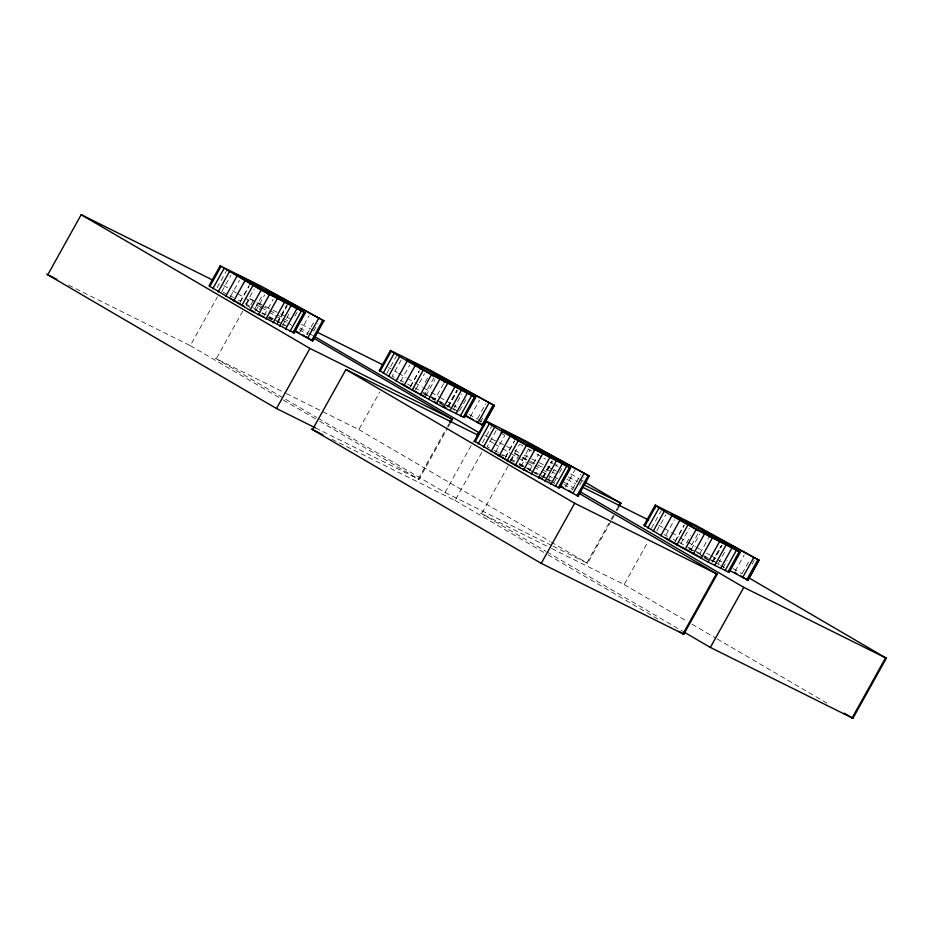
<?xml version="1.0" encoding="UTF-8"?>
<svg xmlns="http://www.w3.org/2000/svg" width="933" height="933" viewBox="0 0 933 933"><rect width="100%" height="100%" fill="white"/><g stroke="black" fill="none" stroke-linecap="round" stroke-linejoin="round"><path stroke-width="0.7" stroke-dasharray="4.67 3.5" d="M217.097 287.702L227.547 268.926M68.482 285.09L190.297 345.642L217.471 296.822M221.797 291.597L230.859 275.328M230.369 296.706L239.419 280.425M240.096 301.872L249.146 285.603M240.038 302.374L249.099 286.093M245.88 304.041L254.243 289.02M242.755 311.167L216.281 358.739L284.962 392.875M246.242 304.904L249.729 298.642L263.981 305.732M250.767 304.998L252.866 301.242M260.435 312.707L254.557 309.383L262.919 294.362M255.654 311.086L264.715 294.805M259.456 309.639L261.543 305.884M264.144 315.494L273.194 299.225M277.533 321.955L286.594 305.674M277.486 322.27L287.935 303.493M277.346 323.658L287.096 306.129M282.559 325.454L289.522 312.94M294.875 316.17L296.962 312.415M300.111 331.833L309.173 315.564M307.167 334.096L314.829 320.322M313.628 331.168L317.815 323.658M386.729 373.573L397.178 354.785M286.256 393.528L358.832 429.6L379.731 392.047M401.178 359.94L392.117 376.209L398.216 379.288M400.689 381.317L409.75 365.036M410.415 386.484L418.777 371.462M410.368 386.985L419.43 370.704M415.512 389.901L424.562 373.632M425.273 382.098L428.76 375.836M433.938 377.713L424.877 393.994L435.921 399.849M425.984 395.697L435.035 379.416M443.525 383.836L434.463 400.105L430.988 398.088M447.863 406.566L456.913 390.286M447.817 406.881L456.867 390.612M448.365 407.01L457.427 390.74M453.578 408.817L461.94 393.796M418.276 479.002L446.849 427.687M447.537 426.428L448.936 423.932M315.517 427.92L419.045 479.387L447.607 428.06M448.306 426.813L451.094 421.809M459.631 410.788L465.894 399.522M470.43 416.445L479.492 400.175M477.486 418.707L485.848 403.686M480.472 422.043L483.259 417.039M318.083 418.252L445.029 492.472L473.591 441.146M482.431 442.883L492.181 425.355M331.938 439.28L455.047 500.485L482.221 451.665M496.181 430.51L487.131 446.779L492.006 449.239M495.691 451.887L504.753 435.606M505.418 457.053L514.48 440.784M505.371 457.555L514.433 441.274M510.514 460.47L519.576 444.201M508.088 466.127L481.603 513.698L550.295 547.846M510.876 461.124L515.051 453.613L521.535 456.832M516.8 458.919L518.888 455.164M523.413 466.558L519.891 464.564L528.241 449.543M520.987 466.267L530.037 449.986M529.466 470.675L538.528 454.406M542.866 477.125L551.928 460.855M542.819 477.451L551.881 461.182M543.368 477.579L552.429 461.31M547.881 480.635L556.943 464.366M553.934 482.618L556.721 477.603M559.508 472.599L562.996 466.337M565.445 487.014L575.194 469.486M572.5 489.277L580.862 474.256M579.661 485.102L583.836 477.591M586.81 562.961L610.509 520.404M611.197 519.145L613.284 515.389M616.072 510.386L617.471 507.879M552.989 546.143L587.58 563.345L611.267 520.777M611.966 519.529L614.054 515.774M616.841 510.771L619.629 505.756M651.444 528.288L661.194 510.771M551.59 548.487L624.154 584.571L647.852 542.003M656.832 530.935L665.894 514.666M666.104 534.784L674.466 519.763M675.13 541.21L684.192 524.929M675.084 541.7L684.146 525.431M680.927 543.379L689.277 528.358M686.513 543.076L690.688 535.565M693.126 550.715L689.592 548.709L698.654 532.44M691.388 549.164L699.75 534.143M699.878 553.584L708.24 538.563M711.879 562.541L720.941 546.26M712.532 561.608L721.582 545.327M713.08 561.736L722.142 545.467M718.293 563.544L725.956 549.77M722.947 568.022L727.134 560.511M735.146 571.171L744.207 554.89M742.202 573.433L749.875 559.66M752.161 564.243L754.249 560.488M265.275 306.374L271.76 309.593M273.054 310.246L286.011 316.684M287.306 317.325L291.189 319.261M301.557 324.416L314.526 330.853M388.385 367.579L390.985 368.873M484.973 435.618L490.175 438.207M491.481 438.86L497.989 442.09M499.283 442.732L513.593 449.846M514.899 450.499L518.795 452.435M523.996 455.024L530.504 458.255M531.798 458.896L546.108 466.01M547.414 466.663L552.616 469.252M553.922 469.894L556.523 471.188M568.22 477.008L577.329 481.533M522.83 457.473L529.303 460.704M530.597 461.345L544.86 468.424M546.155 469.077L551.333 471.655M552.628 472.296L555.228 473.579M566.891 479.387L575.964 483.889M445.029 492.472L551.695 545.502M223.01 292.216L226.672 294.058M500.158 454.406L503.319 455.992M400.467 380.442L403.837 382.168M230.148 295.831L233.518 297.557M664.063 534.586L667.433 536.312M494.35 450.429L498.852 452.738M407.429 384.034L411.126 385.959M238.335 300.064L240.807 301.347M673.381 539.402L675.842 540.685M502.444 454.604L507.365 457.17M414.66 387.825L420.398 390.857M245.484 303.82L250.079 306.246M679.376 542.539L685.114 545.583M510.817 459.001L515.401 461.427M254.557 309.383L264.377 314.596M689.592 548.709L700.636 554.575M519.891 464.564L523.565 466.512M524.789 467.165L530.924 470.419M422.882 392.187L429.087 395.51M252.551 307.575L258.756 310.899M687.598 546.913L693.802 550.225M519.133 463.421L524.089 466.08M431.419 396.77L436.084 399.289M262.255 312.788L268.086 315.937M696.135 551.485L700.8 554.015M527.588 467.969L531.087 469.859M437.157 400.525L443.303 403.861M269.287 317.243L272.984 319.249M701.873 555.24L708.03 558.575M532.16 471.095L538.318 474.43M439.63 401.213L445.682 404.525M446.895 405.19L452.948 408.502M454.161 409.167L459.013 411.815M269.299 316.602L275.363 319.914M276.576 320.579L287.481 326.538M704.345 555.928L710.398 559.252M711.611 559.905L717.675 563.217M535.845 472.448L540.685 475.095M541.898 475.76L546.75 478.407M547.963 479.072L552.803 481.72M445.776 405.19L449.589 407.289M450.872 407.989L455.969 410.788M275.445 320.579L284.367 325.477M710.491 559.917L714.316 562.016M715.588 562.716L719.413 564.815M720.684 565.515L724.509 567.614M540.778 475.76L544.604 477.859M545.875 478.559L554.797 483.457M246.265 305.324L249.974 307.4M510.363 459.817L514.071 461.893M426.054 394.659L430.766 397.318M431.932 397.983L437.822 401.318M700.182 554.703L702.537 556.033M528.125 469.217L532.825 471.888M422.777 393.399L427.489 396.082M688.671 548.791L692.204 550.797M518.958 464.634L522.492 466.652M440.119 402.636L445.881 405.948M704.835 557.363L710.596 560.675M268.646 317.36L272.098 319.354M533.979 472.541L537.431 474.535M658.861 525.209L662.628 527.413M663.888 528.148L670.174 531.833M671.433 532.568L678.967 536.976M680.227 537.711L686.513 541.385M687.773 542.12L695.307 546.528M696.566 547.263L701.593 550.202M706.619 553.141L710.386 555.345M711.646 556.08L721.699 561.958M733.011 568.57L741.817 573.713M394.787 370.984L397.306 372.454M398.566 373.188L406.1 377.597M407.359 378.331L413.646 382.005M414.905 382.74L422.439 387.148M423.699 387.883L429.985 391.557M431.244 392.292L438.778 396.7M440.038 397.435L445.064 400.374M446.324 401.108L451.35 404.047M452.61 404.782L457.636 407.721M468.949 414.334L476.483 418.754M477.743 419.488L481.51 421.693M500.368 432.714L505.394 435.653M520.474 444.47L522.993 445.939M528.02 448.878L531.787 451.082M536.813 454.021L545.618 459.164M550.645 462.103L553.152 463.573M554.412 464.307L558.179 466.512M570.751 473.859L578.297 478.267M579.545 479.002L583.323 481.206M515.051 453.613L533.909 464.634M535.157 465.369L541.443 469.042M542.703 469.777L546.47 471.981M554.015 476.39L557.782 478.594M564.068 482.268L574.122 488.146M249.729 298.642L261.042 305.254M262.29 305.989L268.576 309.663M269.835 310.397L276.121 314.083M277.381 314.818L282.407 317.756M283.655 318.491L288.682 321.43M299.994 328.043L307.54 332.451M308.8 333.186L312.567 335.39M223.745 285.556L227.512 287.761M232.539 290.699L236.306 292.904M237.565 293.638L243.851 297.312M245.111 298.047L251.397 301.721M256.423 304.659L260.19 306.875M261.45 307.61L267.736 311.284M268.984 312.019L274.01 314.957M275.27 315.692L286.583 322.305M287.842 323.04L291.609 325.244M299.155 329.652L307.948 334.795M489.755 441.134L493.522 443.338M494.782 444.073L501.056 447.747M502.316 448.481L509.861 452.89M511.121 453.625L517.395 457.298M518.655 458.033L526.2 462.441M527.46 463.176L532.486 466.127M533.734 466.862L540.02 470.535M541.28 471.27L552.593 477.883M563.905 484.495L572.699 489.638M624.154 584.571L687.003 621.308M692.029 624.247L715.914 638.207M717.162 638.942L829.029 704.345M358.832 429.6L549.875 541.303M551.135 542.038L587.58 563.345M215.185 358.097L316.823 417.517M480.507 513.057L545.712 551.181M546.96 551.916L682.699 631.279M190.297 345.642L282.046 399.289M283.305 400.024L318.491 420.596M319.751 421.331L419.045 479.387M455.047 500.485L546.796 554.132M548.056 554.867L659.911 620.27M704.03 557.701L707.669 559.858M439.315 402.986L442.953 405.144M267.783 317.652L272.623 320.532M548.954 481.288L552.173 483.224"/><path stroke-width="1.4" d="M213.377 280.401L81.194 214.695L47.746 274.78L56.82 279.294M220.153 265.812L209.004 285.836L249.939 310.199L294.128 332.988L305.278 312.963L265.707 289.347L324.008 320.894L261.228 286.221L220.153 265.812L261.088 290.163L305.278 312.963M209.785 286.641L220.934 266.605M212.829 288.659L223.978 268.634M218.147 291.912L229.296 271.888M225.728 296.402L236.877 276.366M233.67 301.009L244.819 280.973M244.574 281.696L245.974 279.189L288.495 303.622L260.843 289.417L236.317 274.745L245.974 279.189M249.846 284.343L251.245 281.848M241.752 305.604L252.89 285.58M249.939 310.199L261.088 290.163M268.098 294.618L269.497 292.111M258.266 314.783L269.415 294.746M265.998 318.969L277.148 298.945M273.124 322.76L284.273 302.735M279.632 326.142L290.781 306.117M285.533 329.127L296.682 309.091M290.046 331.32L301.196 311.295M292.904 332.614L304.053 312.578M295.784 328.696L293.697 332.451L294.128 332.988M297.184 326.2L298.572 323.693M299.971 321.185L304.146 313.675M294.56 331.075L307.598 338.212L318.748 318.188M307.598 338.212L311.704 340.393L322.853 320.369M311.704 340.393L312.858 340.918L323.938 320.73M46.65 274.139L276.495 408.526L309.931 348.429L452.493 419.302L451.094 421.809M478.128 435.245L345.945 369.538L312.497 429.623L322.865 434.778M494.327 405.505L436.026 373.958L475.597 397.563L464.447 417.599L443.443 407.371L404.001 385.621L379.334 370.448L390.472 350.423L431.547 370.833L494.327 405.505L483.177 425.53L464.891 415.686M380.104 371.252L391.254 351.216L390.472 350.423M383.148 373.27L394.297 353.245L391.254 351.216M388.466 376.524L399.616 356.499L394.297 353.245M396.047 381.014L407.196 360.978L399.616 356.499M404.001 385.621L415.15 365.584L407.196 360.978M420.165 368.955L421.564 366.459L458.814 388.233L431.163 374.028L406.648 359.357L421.564 366.459M412.071 390.216L423.22 370.191L415.15 365.584M420.27 394.811L431.419 374.774L475.597 397.563M432.527 375.871L433.915 373.363M428.585 399.394L439.735 379.358M444.225 382.577L445.612 380.081M436.329 403.581L447.467 383.556M443.443 407.371L454.593 387.347M449.963 410.753L461.112 390.729M449.636 422.672L451.724 418.917M455.852 413.739L467.001 393.703M460.366 415.931L471.515 395.907M463.234 417.226L474.384 397.19M468.902 408.304L470.29 405.797M471.69 403.289L475.165 397.038M477.929 422.824L489.079 402.788M482.034 425.005L493.184 404.98M477.078 434.895L478.477 432.387L313.826 336.125M474.337 441.017L485.487 420.993L486.478 421.226L526.55 441.402L589.341 476.075L531.029 444.528L570.599 468.133L559.45 488.169L515.273 465.38L474.337 441.017L475.34 441.251M485.906 420.363L494.268 405.342M475.107 441.822L486.478 421.226M478.163 443.84L489.3 423.815L485.487 420.993M483.469 447.094L494.618 427.069L489.3 423.815M491.061 451.584L502.211 431.547L494.618 427.069M499.003 456.19L510.153 436.154L502.211 431.547M515.179 439.525L516.567 437.029L553.829 458.803L526.165 444.598L501.651 429.926L516.567 437.029M507.074 460.785L518.223 440.761L510.153 436.154M515.273 465.38L526.422 445.344L570.599 468.133M527.53 446.441L528.929 443.933M533.431 449.788L534.819 447.292M523.6 469.964L534.737 449.928M531.332 474.151L542.481 454.126M538.458 477.941L549.607 457.905M544.965 481.323L556.115 461.299M550.867 484.309L562.016 464.272M555.368 486.501L566.518 466.477M558.237 487.784L569.387 467.76M561.118 483.877L570.18 467.608M559.893 486.256L572.932 493.394L584.081 473.358M572.932 493.394L577.037 495.575L588.187 475.55M577.037 495.575L578.192 496.099L589.271 475.9M541.245 563.369L574.681 503.272L717.244 574.145L683.796 634.23L541.245 563.369L311.4 428.982M618.171 506.631L620.258 502.875M619.629 505.756L621.028 503.26L585.831 482.676M759.042 560.22L700.741 528.684L740.312 552.289L729.163 572.326L708.17 562.098L668.716 540.335L644.05 525.174L655.199 505.15L696.263 525.547L759.042 560.22L747.904 580.256L729.606 570.413M654.103 509.138L656.191 505.383M644.82 525.967L655.969 505.943L655.199 505.15M647.864 527.996L659.013 507.972L655.969 505.943M653.182 531.25L664.331 511.226L659.013 507.972M660.774 535.729L671.912 515.704L664.331 511.226M668.716 540.335L679.865 520.311L671.912 515.704M676.787 544.942L687.936 524.906L679.865 520.311M684.985 549.525L696.135 529.501L740.312 552.289M697.243 530.585L698.642 528.09L671.363 514.071L695.878 528.754L723.53 542.959L698.642 528.09M693.301 554.109L704.45 534.084M708.94 537.303L710.328 534.807M701.045 558.307L712.194 538.271M708.17 562.098L719.308 542.061M714.678 565.48L725.827 545.443M683.026 633.845L716.474 573.76M720.568 568.454L731.717 548.429M725.081 570.658L736.23 550.622M727.95 571.941L739.099 551.916M732.918 564.278L734.306 561.771M735.705 559.264L737.093 556.768M742.645 577.55L753.794 557.514M746.75 579.731L757.899 559.695M710.351 647.444L743.799 587.358L886.35 658.22L852.902 718.305L710.351 647.444L683.959 632.014M747.904 580.256L758.984 560.057M852.144 717.932L885.58 657.835M379.334 370.448L380.326 370.693M644.05 525.174L645.041 525.407M442.825 406.123L446.044 407.628M538.901 477.195L542.12 478.699M317.115 332.148L383.206 365.001M583.836 484.763L621.028 503.26M582.437 487.108L648.528 519.973M276.495 408.526L315.517 427.92M434.58 401.901L436.936 403.114M699.295 556.628L701.651 557.829M259.607 314.818L264.261 317.29M698.141 556.01L680.565 546.458M522.608 468.751L527.262 471.235M466.162 415.733L468.541 417.039M420.013 394.064L425.285 396.945M294.641 330.469L299.411 333.081M249.694 309.453L253.904 311.762M561.165 486.303L563.555 487.609M516.077 465.205L520.287 467.515M469.742 417.692L473.556 419.803M734.458 572.419L737 573.83M301.954 334.492L304.496 335.892M568.559 490.373L571.101 491.784M417.937 392.898L411.721 389.399M510.852 462.301L515.016 464.634M423.22 370.191L431.419 374.774M687.936 524.906L696.135 529.501M518.223 440.761L526.422 445.344M476.098 421.215L478.547 422.602M740.814 575.929L747.834 580.093M305.767 336.603L312.858 340.918M679.527 545.875L670.326 540.604M244.493 306.549L229.67 297.954M504.671 458.803L509.815 461.73M405.61 385.877L409.669 388.233M499.598 455.864L503.657 458.22M749.351 578.122L886.35 658.22M580.408 491.819L743.799 587.358M314.234 338.469L452.493 419.302M578.985 493.312L717.244 574.145M81.194 214.695L309.931 348.429M345.945 369.538L574.681 503.272M844.108 713.162L852.902 718.305M678.769 631.291L683.796 634.23M665.859 537.968L668.156 539.332M402.286 383.929L404.595 385.294M494.991 453.135L498.444 455.176M479.772 423.29L483.119 425.366M576.956 495.166L578.192 496.099"/></g></svg>
